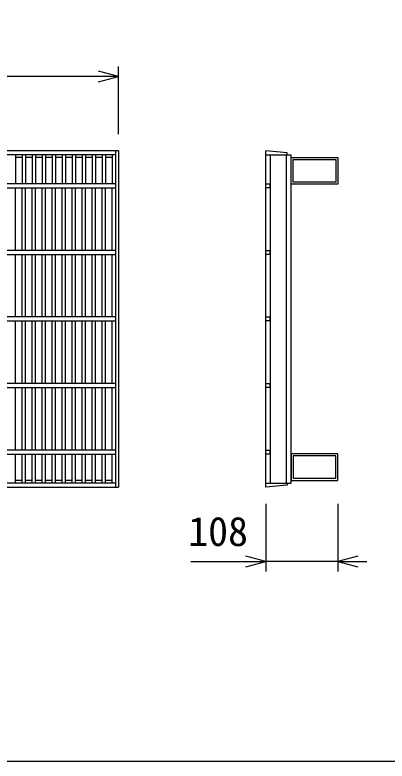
# Model space of a CAD drawing. Units: millimetres, scale not verified. Extents: x -16800 to 16800, y -5940 to 5940.
# Drawn here: x -2356 to -1797, y 351 to 1472 of the extents above; entities that cross this region are included whole.
import ezdxf
from ezdxf.enums import TextEntityAlignment as Align

# ---------------------------------------------------------------- set-up
doc = ezdxf.new("R2010")
doc.units = ezdxf.units.MM
doc.header["$LTSCALE"] = 20
for name, color, linetype, lineweight in [('0-0_DIM', 7, 'Continuous', 25), ('0-2_HATCH', 6, 'Continuous', 25), ('0-6_TXT', 7, 'Continuous', 25)]:
    doc.layers.add(name, color=color, linetype=linetype, lineweight=lineweight)
doc.styles.add('ＭＳ ゴシック', font='')
doc.styles.get('ＭＳ ゴシック').set_extended_font_data('MS Gothic')

msp = doc.modelspace()

# ---------------------------------------------------------------- linework, layer by layer
at = {"layer": '0-0_DIM'}
for p, q in [((-2200.38, 1293.26), (-2200.38, 1394.84)), ((-2200.38, 1379.84), (-3204.38, 1379.84)), ((-1979.22, 737.81), (-1979.22, 636.22)), ((-1871.22, 737.81), (-1871.22, 636.22)), ((-2091.83, 651.22), (-1979.22, 651.22)), ((-1871.22, 651.22), (-1979.22, 651.22)), ((-1871.22, 651.22), (-1827.75, 651.22))]:
    msp.add_line(p, q, dxfattribs=at)
for points in [[(-2230.38, 1371.81), (-2200.38, 1379.84), (-2230.38, 1387.88)], [(-2009.22, 643.19), (-1979.22, 651.22), (-2009.22, 659.26)], [(-1841.22, 659.26), (-1871.22, 651.22), (-1841.22, 643.19)]]:
    msp.add_lwpolyline(points, dxfattribs=at)
at = {"layer": '0-2_HATCH'}
for p, q in [((-2204.88, 1268.03), (-2204.88, 763.03)), ((-2200.38, 1268.03), (-2200.38, 763.03)), ((-1979.22, 763.03), (-1979.22, 1268.03)), ((-2204.88, 1262.03), (-3199.88, 1262.03)), ((-2354.88, 1262.03), (-2354.88, 1218.53)), ((-2344.88, 1258.03), (-2354.88, 1258.03)), ((-2344.88, 1262.03), (-2344.88, 1218.53)), ((-2339.88, 1262.03), (-2339.88, 1218.53)), ((-2329.88, 1258.03), (-2339.88, 1258.03)), ((-2329.88, 1262.03), (-2329.88, 1218.53)), ((-2324.88, 1262.03), (-2324.88, 1218.53)), ((-2314.88, 1258.03), (-2324.88, 1258.03)), ((-2314.88, 1262.03), (-2314.88, 1218.53)), ((-2309.88, 1262.03), (-2309.88, 1218.53)), ((-2299.88, 1258.03), (-2309.88, 1258.03)), ((-2299.88, 1262.03), (-2299.88, 1218.53)), ((-2294.88, 1262.03), (-2294.88, 1218.53)), ((-2284.88, 1258.03), (-2294.88, 1258.03)), ((-2284.88, 1262.03), (-2284.88, 1218.53)), ((-2279.88, 1262.03), (-2279.88, 1218.53)), ((-2269.88, 1258.03), (-2279.88, 1258.03)), ((-2269.88, 1262.03), (-2269.88, 1218.53)), ((-2264.88, 1262.03), (-2264.88, 1218.53)), ((-2254.88, 1258.03), (-2264.88, 1258.03)), ((-2254.88, 1262.03), (-2254.88, 1218.53)), ((-2249.88, 1262.03), (-2249.88, 1218.53)), ((-2239.88, 1258.03), (-2249.88, 1258.03)), ((-2239.88, 1262.03), (-2239.88, 1218.53)), ((-2234.88, 1262.03), (-2234.88, 1218.53)), ((-2224.88, 1258.03), (-2234.88, 1258.03)), ((-2224.88, 1262.03), (-2224.88, 1218.53)), ((-2219.88, 1262.03), (-2219.88, 1218.53)), ((-2209.88, 1258.03), (-2219.88, 1258.03)), ((-2209.88, 1262.03), (-2209.88, 1218.53)), ((-1979.22, 1262.03), (-1941.22, 1262.03)), ((-1972.22, 769.03), (-1972.22, 1262.03)), ((-1948.22, 769.03), (-1948.22, 1262.03)), ((-1941.22, 769.03), (-1941.22, 1262.03)), ((-2204.88, 1218.53), (-3199.88, 1218.53)), ((-3199.88, 1212.53), (-2204.88, 1212.53)), ((-2354.88, 1118.53), (-2354.88, 1212.53)), ((-2344.88, 1118.53), (-2344.88, 1212.53)), ((-2339.88, 1118.53), (-2339.88, 1212.53)), ((-2329.88, 1118.53), (-2329.88, 1212.53)), ((-2324.88, 1118.53), (-2324.88, 1212.53)), ((-2314.88, 1118.53), (-2314.88, 1212.53)), ((-2309.88, 1118.53), (-2309.88, 1212.53)), ((-2299.88, 1118.53), (-2299.88, 1212.53)), ((-2294.88, 1118.53), (-2294.88, 1212.53)), ((-2284.88, 1118.53), (-2284.88, 1212.53)), ((-2279.88, 1118.53), (-2279.88, 1212.53)), ((-2269.88, 1118.53), (-2269.88, 1212.53)), ((-2264.88, 1118.53), (-2264.88, 1212.53)), ((-2254.88, 1118.53), (-2254.88, 1212.53)), ((-2249.88, 1118.53), (-2249.88, 1212.53)), ((-2239.88, 1118.53), (-2239.88, 1212.53)), ((-2234.88, 1118.53), (-2234.88, 1212.53)), ((-2224.88, 1118.53), (-2224.88, 1212.53)), ((-2219.88, 1118.53), (-2219.88, 1212.53)), ((-2209.88, 1118.53), (-2209.88, 1212.53)), ((-2204.88, 1118.53), (-3199.88, 1118.53)), ((-3199.88, 1112.53), (-2204.88, 1112.53)), ((-2354.88, 1018.53), (-2354.88, 1112.53)), ((-2344.88, 1018.53), (-2344.88, 1112.53)), ((-2339.88, 1018.53), (-2339.88, 1112.53)), ((-2329.88, 1018.53), (-2329.88, 1112.53)), ((-2324.88, 1018.53), (-2324.88, 1112.53)), ((-2314.88, 1018.53), (-2314.88, 1112.53)), ((-2309.88, 1018.53), (-2309.88, 1112.53)), ((-2299.88, 1018.53), (-2299.88, 1112.53)), ((-2294.88, 1018.53), (-2294.88, 1112.53)), ((-2284.88, 1018.53), (-2284.88, 1112.53)), ((-2279.88, 1018.53), (-2279.88, 1112.53)), ((-2269.88, 1018.53), (-2269.88, 1112.53)), ((-2264.88, 1018.53), (-2264.88, 1112.53)), ((-2254.88, 1018.53), (-2254.88, 1112.53)), ((-2249.88, 1018.53), (-2249.88, 1112.53)), ((-2239.88, 1018.53), (-2239.88, 1112.53)), ((-2234.88, 1018.53), (-2234.88, 1112.53)), ((-2224.88, 1018.53), (-2224.88, 1112.53)), ((-2219.88, 1018.53), (-2219.88, 1112.53)), ((-2209.88, 1018.53), (-2209.88, 1112.53)), ((-2204.88, 1018.53), (-3199.88, 1018.53)), ((-3199.88, 1012.53), (-2204.88, 1012.53)), ((-2354.88, 918.53), (-2354.88, 1012.53)), ((-2344.88, 918.53), (-2344.88, 1012.53)), ((-2339.88, 918.53), (-2339.88, 1012.53)), ((-2329.88, 918.53), (-2329.88, 1012.53)), ((-2324.88, 918.53), (-2324.88, 1012.53)), ((-2314.88, 918.53), (-2314.88, 1012.53)), ((-2309.88, 918.53), (-2309.88, 1012.53)), ((-2299.88, 918.53), (-2299.88, 1012.53)), ((-2294.88, 918.53), (-2294.88, 1012.53)), ((-2284.88, 918.53), (-2284.88, 1012.53)), ((-2279.88, 918.53), (-2279.88, 1012.53)), ((-2269.88, 918.53), (-2269.88, 1012.53)), ((-2264.88, 918.53), (-2264.88, 1012.53)), ((-2254.88, 918.53), (-2254.88, 1012.53)), ((-2249.88, 918.53), (-2249.88, 1012.53)), ((-2239.88, 918.53), (-2239.88, 1012.53)), ((-2234.88, 918.53), (-2234.88, 1012.53)), ((-2224.88, 918.53), (-2224.88, 1012.53)), ((-2219.88, 918.53), (-2219.88, 1012.53)), ((-2209.88, 918.53), (-2209.88, 1012.53)), ((-2204.88, 918.53), (-3199.88, 918.53)), ((-3199.88, 912.53), (-2204.88, 912.53)), ((-2354.88, 818.53), (-2354.88, 912.53)), ((-2344.88, 818.53), (-2344.88, 912.53)), ((-2339.88, 818.53), (-2339.88, 912.53)), ((-2329.88, 818.53), (-2329.88, 912.53)), ((-2324.88, 818.53), (-2324.88, 912.53)), ((-2314.88, 818.53), (-2314.88, 912.53)), ((-2309.88, 818.53), (-2309.88, 912.53)), ((-2299.88, 818.53), (-2299.88, 912.53)), ((-2294.88, 818.53), (-2294.88, 912.53)), ((-2284.88, 818.53), (-2284.88, 912.53)), ((-2279.88, 818.53), (-2279.88, 912.53)), ((-2269.88, 818.53), (-2269.88, 912.53)), ((-2264.88, 818.53), (-2264.88, 912.53)), ((-2254.88, 818.53), (-2254.88, 912.53)), ((-2249.88, 818.53), (-2249.88, 912.53)), ((-2239.88, 818.53), (-2239.88, 912.53)), ((-2234.88, 818.53), (-2234.88, 912.53)), ((-2224.88, 818.53), (-2224.88, 912.53)), ((-2219.88, 818.53), (-2219.88, 912.53)), ((-2209.88, 818.53), (-2209.88, 912.53)), ((-2204.88, 818.53), (-3199.88, 818.53)), ((-3199.88, 812.53), (-2204.88, 812.53)), ((-2354.88, 769.03), (-2354.88, 812.53)), ((-2344.88, 769.03), (-2344.88, 812.53)), ((-2339.88, 769.03), (-2339.88, 812.53)), ((-2329.88, 769.03), (-2329.88, 812.53)), ((-2324.88, 769.03), (-2324.88, 812.53)), ((-2314.88, 769.03), (-2314.88, 812.53)), ((-2309.88, 769.03), (-2309.88, 812.53)), ((-2299.88, 769.03), (-2299.88, 812.53)), ((-2294.88, 769.03), (-2294.88, 812.53)), ((-2284.88, 769.03), (-2284.88, 812.53)), ((-2279.88, 769.03), (-2279.88, 812.53)), ((-2269.88, 769.03), (-2269.88, 812.53)), ((-2264.88, 769.03), (-2264.88, 812.53)), ((-2254.88, 769.03), (-2254.88, 812.53)), ((-2249.88, 769.03), (-2249.88, 812.53)), ((-2239.88, 769.03), (-2239.88, 812.53)), ((-2234.88, 769.03), (-2234.88, 812.53)), ((-2224.88, 769.03), (-2224.88, 812.53)), ((-2219.88, 769.03), (-2219.88, 812.53)), ((-2209.88, 769.03), (-2209.88, 812.53)), ((-2204.88, 769.03), (-3199.88, 769.03)), ((-2344.88, 773.03), (-2354.88, 773.03)), ((-2329.88, 773.03), (-2339.88, 773.03)), ((-2314.88, 773.03), (-2324.88, 773.03)), ((-2299.88, 773.03), (-2309.88, 773.03)), ((-2284.88, 773.03), (-2294.88, 773.03)), ((-2269.88, 773.03), (-2279.88, 773.03)), ((-2254.88, 773.03), (-2264.88, 773.03)), ((-2239.88, 773.03), (-2249.88, 773.03)), ((-2224.88, 773.03), (-2234.88, 773.03)), ((-2209.88, 773.03), (-2219.88, 773.03)), ((-1979.22, 769.03), (-1941.22, 769.03))]:
    msp.add_line(p, q, dxfattribs=at)
for points in [[(-2200.38, 1268.03), (-3204.38, 1268.03), (-3204.38, 763.03), (-2200.38, 763.03)], [(-1947.22, 1262.03), (-1947.22, 1265.03), (-1979.22, 1268.03)], [(-1979.22, 1218.53), (-1973.22, 1218.53), (-1973.22, 1212.53), (-1979.22, 1212.53)], [(-1979.22, 1118.53), (-1973.22, 1118.53), (-1973.22, 1112.53), (-1979.22, 1112.53)], [(-1979.22, 1018.53), (-1973.22, 1018.53), (-1973.22, 1012.53), (-1979.22, 1012.53)], [(-1979.22, 918.53), (-1973.22, 918.53), (-1973.22, 912.53), (-1979.22, 912.53)], [(-1979.22, 818.53), (-1973.22, 818.53), (-1973.22, 812.53), (-1979.22, 812.53)], [(-1947.22, 769.03), (-1947.22, 766.03), (-1979.22, 763.03)]]:
    msp.add_lwpolyline(points, dxfattribs=at)
for points in [[(-1941.22, 1258.03), (-1871.22, 1258.03), (-1871.22, 1218.03), (-1941.22, 1218.03)], [(-1938.02, 1254.83), (-1874.42, 1254.83), (-1874.42, 1221.23), (-1938.02, 1221.23)], [(-1941.22, 773.03), (-1871.22, 773.03), (-1871.22, 813.03), (-1941.22, 813.03)], [(-1938.02, 776.23), (-1874.42, 776.23), (-1874.42, 809.83), (-1938.02, 809.83)]]:
    msp.add_lwpolyline(points, close=True, dxfattribs=at)
at = {"layer": '0-6_TXT'}
msp.add_lwpolyline([(-3884.47, 351.34), (-1384.47, 351.34), (-1384.47, 3251.34), (-3884.47, 3251.34)], close=True, dxfattribs=at)

# ---------------------------------------------------------------- texts
at = {"layer": '0-0_DIM', "style": 'ＭＳ ゴシック'}
msp.add_text('108', height=43.99, dxfattribs=at).set_placement((-2095.85, 661.22), align=Align.BOTTOM_LEFT)

doc.saveas('drawing.dxf')
